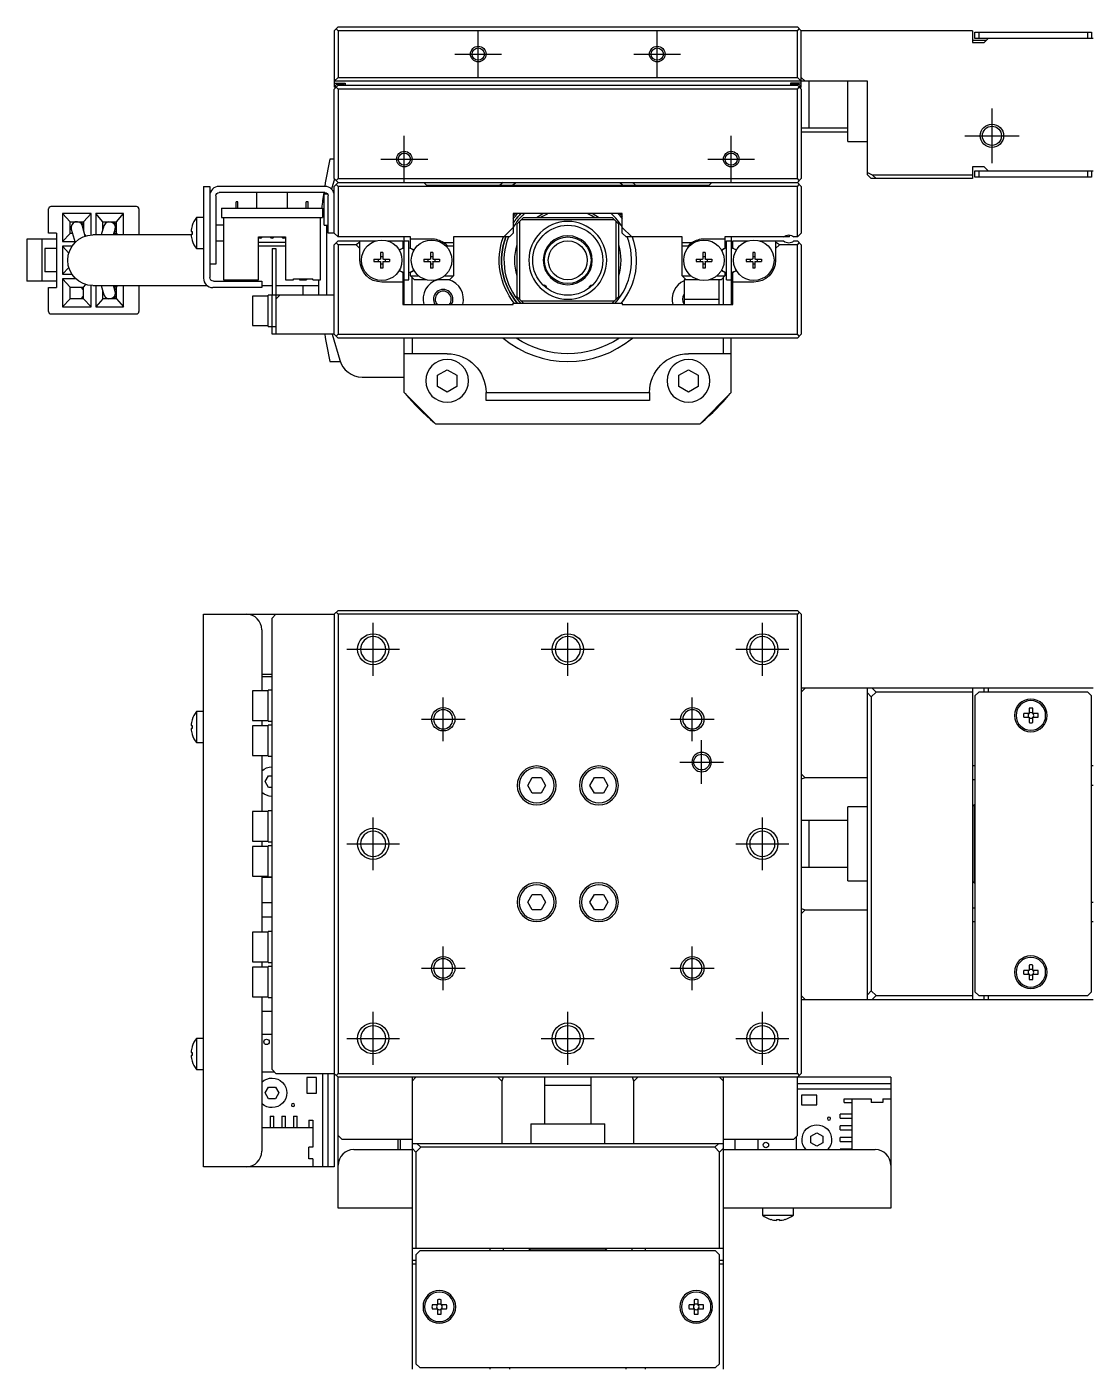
# Model space of a CAD drawing. Extents: x 0 to 930, y -8 to 492.
# Drawn here: x 86.1 to 223.1, y 308.9 to 481.4 of the extents above; entities that cross this region are included whole.
import ezdxf

# ---------------------------------------------------------------- set-up
doc = ezdxf.new("R2010")
doc.units = 0
doc.header["$LTSCALE"] = 0.5
doc.linetypes.add('CENTER', pattern=[50.8, 31.75, -6.35, 6.35, -6.35])
for name, color, linetype in [('MSM_CENTER', 1, 'CENTER'), ('MSM_CONTINUOUS', 7, 'CONTINUOUS'), ('MSM_NARROW', 5, 'CONTINUOUS')]:
    doc.layers.add(name, color=color, linetype=linetype)

msp = doc.modelspace()

# ---------------------------------------------------------------- linework, layer by layer
at = {"layer": 'MSM_CENTER'}
for p, q in [((144.11, 474.89), (144.11, 480.89)), ((167.11, 474.89), (167.11, 480.89)), ((141.11, 477.89), (147.11, 477.89)), ((164.11, 477.89), (170.11, 477.89)), ((210.11, 470.89), (210.11, 463.89)), ((134.61, 461.39), (134.61, 467.39)), ((176.61, 461.39), (176.61, 467.39)), ((206.61, 467.39), (213.61, 467.39)), ((131.61, 464.39), (137.61, 464.39)), ((173.61, 464.39), (179.61, 464.39)), ((130.61, 398.01), (130.61, 404.81)), ((155.61, 398.01), (155.61, 404.81)), ((180.61, 398.01), (180.61, 404.81)), ((127.21, 401.41), (134.01, 401.41)), ((152.21, 401.41), (159.01, 401.41)), ((177.21, 401.41), (184.01, 401.41)), ((139.61, 389.61), (139.61, 395.21)), ((171.61, 389.61), (171.61, 395.21)), ((136.81, 392.41), (142.41, 392.41)), ((168.81, 392.41), (174.41, 392.41)), ((172.81, 384.11), (172.81, 389.71)), ((170.01, 386.91), (175.61, 386.91)), ((130.61, 373.01), (130.61, 379.81)), ((180.61, 373.01), (180.61, 379.81)), ((127.21, 376.41), (134.01, 376.41)), ((177.21, 376.41), (184.01, 376.41)), ((139.61, 357.61), (139.61, 363.21)), ((171.61, 357.61), (171.61, 363.21)), ((136.81, 360.41), (142.41, 360.41)), ((168.81, 360.41), (174.41, 360.41)), ((130.61, 348.01), (130.61, 354.81)), ((155.61, 348.01), (155.61, 354.81)), ((180.61, 348.01), (180.61, 354.81)), ((127.21, 351.41), (134.01, 351.41)), ((152.21, 351.41), (159.01, 351.41)), ((177.21, 351.41), (184.01, 351.41))]:
    msp.add_line(p, q, dxfattribs=at)
at = {"layer": 'MSM_CONTINUOUS'}
for p, q in [((125.61, 480.89), (126.11, 481.39)), ((126.11, 481.39), (185.11, 481.39)), ((185.61, 480.89), (185.11, 481.39)), ((125.61, 480.89), (125.61, 473.69)), ((125.86, 481.14), (126.11, 480.89)), ((126.11, 480.89), (126.11, 474.89)), ((185.11, 480.89), (126.11, 480.89)), ((185.11, 480.89), (185.36, 481.14)), ((185.11, 474.89), (185.11, 480.89)), ((185.61, 473.69), (185.61, 480.89)), ((207.61, 480.89), (185.61, 480.89)), ((207.61, 480.89), (207.61, 479.39)), ((209.36, 479.64), (207.61, 479.64)), ((207.91, 479.89), (207.91, 480.69)), ((207.91, 480.69), (222.91, 480.69)), ((223.11, 479.89), (207.91, 479.89)), ((208.41, 480.69), (208.41, 479.89)), ((209.61, 479.89), (209.11, 479.39)), ((222.41, 479.89), (222.41, 480.69)), ((222.91, 480.69), (222.91, 479.89)), ((207.61, 479.39), (209.11, 479.39)), ((126.11, 474.89), (125.61, 474.39)), ((194.11, 474.39), (125.61, 474.39)), ((126.11, 474.89), (185.11, 474.89)), ((185.61, 474.39), (185.11, 474.89)), ((186.11, 474.39), (185.61, 474.89)), ((186.61, 468.39), (186.61, 474.39)), ((191.61, 466.64), (191.61, 474.39)), ((194.11, 462.39), (194.11, 474.39)), ((125.61, 474.16), (127.01, 474.16)), ((125.61, 473.39), (126.11, 473.89)), ((125.71, 473.59), (125.61, 473.69)), ((125.61, 461.89), (125.61, 473.39)), ((125.71, 473.49), (125.71, 473.69)), ((125.86, 473.64), (126.11, 473.39)), ((126.71, 473.99), (126.01, 473.99)), ((126.11, 473.89), (185.11, 473.89)), ((126.11, 473.39), (126.11, 461.89)), ((185.11, 473.39), (126.11, 473.39)), ((127.01, 474.16), (127.01, 473.89)), ((185.61, 474.16), (184.21, 474.16)), ((184.21, 474.16), (184.21, 473.89)), ((185.21, 473.99), (184.51, 473.99)), ((185.61, 473.39), (185.11, 473.89)), ((185.11, 473.39), (185.36, 473.64)), ((185.11, 461.89), (185.11, 473.39)), ((185.61, 473.69), (185.51, 473.59)), ((185.51, 473.69), (185.51, 473.49)), ((185.61, 473.39), (185.61, 461.89)), ((185.61, 468.39), (191.61, 468.39)), ((185.61, 467.89), (191.61, 467.89)), ((191.61, 466.64), (194.11, 466.64)), ((125.61, 464.39), (125.04, 464.39)), ((194.11, 462.69), (194.72, 462.39)), ((194.61, 461.89), (194.11, 462.39)), ((194.72, 462.39), (207.61, 462.39)), ((194.72, 462.39), (195.22, 461.89)), ((209.11, 463.39), (207.61, 463.39)), ((207.61, 463.39), (207.61, 461.89)), ((207.91, 462.09), (207.91, 462.89)), ((207.91, 462.89), (223.11, 462.89)), ((208.41, 462.89), (208.41, 462.09)), ((209.11, 463.39), (209.61, 462.89)), ((222.41, 462.09), (222.41, 462.89)), ((222.91, 462.89), (222.91, 462.09)), ((108.81, 460.89), (108.81, 449.09)), ((108.81, 460.89), (109.61, 460.89)), ((109.61, 460.89), (109.61, 449.19)), ((124.41, 460.89), (110.81, 460.89)), ((125.64, 461.86), (125.26, 460.54)), ((126.11, 461.39), (125.61, 461.89)), ((125.61, 460.89), (126.11, 461.39)), ((125.61, 454.89), (125.61, 460.89)), ((126.11, 461.89), (125.86, 461.64)), ((125.86, 461.14), (126.11, 460.89)), ((126.11, 461.89), (185.11, 461.89)), ((126.11, 461.39), (185.11, 461.39)), ((126.11, 460.89), (126.11, 454.39)), ((185.11, 460.89), (126.11, 460.89)), ((137.11, 461.39), (137.46, 461.04)), ((137.46, 461.04), (173.76, 461.04)), ((173.76, 461.04), (174.11, 461.39)), ((185.36, 461.64), (185.11, 461.89)), ((185.11, 461.39), (185.61, 461.89)), ((185.11, 461.39), (185.61, 460.89)), ((185.11, 460.89), (185.36, 461.14)), ((185.11, 454.39), (185.11, 460.89)), ((185.61, 460.89), (185.61, 454.89)), ((207.61, 461.89), (194.61, 461.89)), ((222.91, 462.09), (207.91, 462.09)), ((110.41, 459.69), (110.41, 450.89)), ((124.41, 460.09), (110.81, 460.09)), ((112.99, 458.09), (112.99, 458.89)), ((113.24, 458.89), (112.99, 458.89)), ((113.24, 458.09), (113.24, 458.89)), ((115.61, 460.09), (115.61, 458.09)), ((119.61, 458.09), (119.61, 460.09)), ((121.99, 458.09), (121.99, 458.89)), ((122.24, 458.89), (121.99, 458.89)), ((122.24, 458.09), (122.24, 458.89)), ((124.31, 455.89), (124.31, 459.89)), ((124.76, 459.89), (124.31, 459.89)), ((124.61, 460.03), (124.61, 459.89)), ((124.81, 454.89), (124.81, 459.69)), ((88.91, 454.89), (88.91, 457.99)), ((100.21, 458.29), (89.21, 458.29)), ((94.36, 457.39), (90.71, 457.39)), ((90.71, 457.39), (90.71, 453.79)), ((91.66, 456.34), (90.71, 457.39)), ((93.41, 456.34), (94.36, 457.39)), ((94.36, 454.63), (94.36, 457.39)), ((98.51, 457.39), (94.96, 457.39)), ((95.86, 456.34), (94.96, 457.39)), ((94.96, 457.39), (94.96, 454.64)), ((97.61, 456.34), (98.51, 457.39)), ((98.51, 454.64), (98.51, 457.39)), ((100.51, 457.99), (100.51, 454.64)), ((111.11, 458.09), (124.11, 458.09)), ((111.11, 458.09), (111.11, 456.89)), ((124.11, 458.09), (124.11, 456.89)), ((124.31, 457.21), (124.11, 457.21)), ((162.61, 457.39), (148.61, 457.39)), ((148.61, 457.39), (148.61, 454.89)), ((162.61, 454.89), (162.61, 457.39)), ((91.66, 456.34), (93.41, 456.34)), ((91.66, 454.84), (91.66, 456.34)), ((91.81, 455.38), (92.3, 453.67)), ((93.04, 456.34), (93.41, 455.96)), ((93.62, 454.48), (93.26, 455.79)), ((93.41, 456.34), (93.41, 455.24)), ((96.02, 455.8), (95.67, 454.64)), ((95.86, 456.34), (97.61, 456.34)), ((95.86, 455.27), (95.86, 456.34)), ((97.24, 456.34), (97.61, 455.96)), ((97.24, 454.64), (97.46, 455.37)), ((97.61, 454.84), (97.61, 456.34)), ((107.36, 455.84), (107.36, 455.82)), ((107.91, 456.89), (107.91, 452.89)), ((108.81, 456.89), (107.91, 456.89)), ((111.36, 455.89), (110.41, 455.89)), ((111.11, 456.89), (124.11, 456.89)), ((111.36, 456.89), (111.36, 448.89)), ((123.86, 448.89), (123.86, 456.89)), ((124.31, 455.89), (124.81, 455.89)), ((124.61, 455.89), (124.61, 446.89)), ((147.4, 454.39), (148.61, 455.59)), ((149.11, 456.09), (149.91, 456.89)), ((149.11, 446.69), (149.11, 456.09)), ((149.41, 456.39), (149.41, 446.39)), ((161.61, 456.59), (149.61, 456.59)), ((149.91, 456.89), (161.31, 456.89)), ((161.31, 456.89), (161.61, 456.59)), ((162.11, 456.09), (161.61, 456.59)), ((161.81, 446.39), (161.81, 456.39)), ((162.11, 456.09), (162.11, 446.69)), ((162.61, 455.59), (163.82, 454.39)), ((86.11, 454.09), (86.11, 448.69)), ((89.91, 454.09), (86.11, 454.09)), ((88.03, 454.09), (88.03, 448.69)), ((89.91, 454.89), (88.91, 454.89)), ((89.91, 454.89), (89.91, 447.89)), ((91.66, 454.84), (90.71, 453.79)), ((90.71, 453.79), (92.26, 453.79)), ((91.97, 454.84), (91.66, 454.84)), ((93.58, 454.66), (93.71, 454.51)), ((107.23, 454.64), (94.61, 454.64)), ((97.3, 454.84), (97.61, 454.84)), ((97.61, 455.21), (97.32, 454.92)), ((97.61, 454.84), (97.78, 454.64)), ((107.22, 455.09), (107.36, 455.09)), ((107.36, 454.69), (107.22, 454.69)), ((107.36, 455.09), (107.36, 454.69)), ((107.36, 453.96), (107.36, 453.94)), ((110.41, 453.89), (111.36, 453.89)), ((115.86, 454.39), (119.36, 454.39)), ((115.86, 448.89), (115.86, 454.39)), ((119.36, 453.69), (115.86, 453.69)), ((119.36, 454.39), (119.36, 448.89)), ((125.61, 454.89), (124.81, 454.89)), ((126.11, 454.39), (125.61, 454.89)), ((125.61, 453.39), (126.11, 453.89)), ((125.86, 453.64), (126.11, 453.39)), ((135.41, 454.39), (126.11, 454.39)), ((126.11, 453.89), (131, 453.89)), ((128.91, 453.74), (128.41, 453.39)), ((128.91, 451.39), (128.91, 453.89)), ((132.43, 453.89), (134.41, 453.89)), ((134.41, 453.89), (134.41, 452.94)), ((134.61, 445.69), (134.61, 454.39)), ((134.61, 453.89), (135.21, 453.89)), ((135.21, 448.89), (135.21, 453.89)), ((135.41, 452.94), (135.41, 454.39)), ((135.41, 454.16), (138.07, 454.16)), ((139.63, 453.69), (140.91, 453.69)), ((148.11, 454.39), (140.91, 454.39)), ((140.91, 454.39), (140.91, 449.39)), ((148.61, 454.89), (148.11, 454.39)), ((154.55, 454.35), (154.55, 454.35)), ((163.11, 454.39), (162.61, 454.89)), ((170.31, 454.39), (163.11, 454.39)), ((170.31, 449.39), (170.31, 454.39)), ((170.31, 453.69), (171.6, 453.69)), ((173.16, 454.16), (175.81, 454.16)), ((184.11, 454.39), (175.81, 454.39)), ((175.81, 454.39), (175.81, 452.94)), ((176.01, 448.89), (176.01, 453.89)), ((176.01, 453.89), (176.61, 453.89)), ((176.61, 454.39), (176.61, 445.69)), ((176.81, 452.94), (176.81, 453.89)), ((176.81, 453.89), (178.8, 453.89)), ((180.23, 453.89), (183.35, 453.89)), ((182.31, 453.89), (182.31, 451.39)), ((182.81, 453.39), (182.31, 453.74)), ((184.11, 454.39), (184.11, 454.63)), ((185.11, 454.39), (184.67, 454.39)), ((184.67, 453.89), (185.11, 453.89)), ((185.61, 454.89), (185.11, 454.39)), ((185.11, 453.89), (185.61, 453.39)), ((185.11, 453.39), (185.36, 453.64)), ((89.91, 452.89), (88.41, 452.89)), ((88.41, 452.89), (88.41, 449.89)), ((90.71, 453.19), (90.71, 449.59)), ((91.5, 452.32), (90.71, 453.19)), ((91.91, 453.19), (90.71, 453.19)), ((107.91, 452.89), (108.81, 452.89)), ((119.36, 453.19), (115.86, 453.19)), ((117.61, 452.89), (118.11, 452.89)), ((117.61, 452.89), (117.61, 446.89)), ((118.11, 452.89), (118.11, 441.89)), ((125.61, 441.89), (125.61, 453.39)), ((126.11, 453.39), (126.11, 441.89)), ((128.41, 453.39), (126.11, 453.39)), ((128.41, 453.39), (128.91, 452.89)), ((131.86, 452.39), (131.57, 452.39)), ((131.57, 452.39), (131.57, 451.59)), ((131.86, 452.39), (131.86, 451.59)), ((134.41, 452.94), (134.12, 452.77)), ((135.41, 452.94), (135.64, 452.81)), ((135.61, 452.81), (135.61, 452.82)), ((138.26, 452.39), (137.97, 452.39)), ((137.97, 452.39), (137.97, 451.59)), ((138.26, 452.39), (138.26, 451.59)), ((140.91, 453.19), (140.19, 453.19)), ((152.75, 452.7), (152.81, 452.76)), ((152.81, 452.83), (152.81, 452.76)), ((171.03, 453.19), (170.31, 453.19)), ((173.26, 452.39), (172.97, 452.39)), ((172.97, 452.39), (172.97, 451.59)), ((173.26, 452.39), (173.26, 451.59)), ((175.59, 452.81), (175.81, 452.94)), ((175.61, 452.81), (175.61, 452.82)), ((177.11, 452.77), (176.81, 452.94)), ((179.66, 452.39), (179.37, 452.39)), ((179.37, 452.39), (179.37, 451.59)), ((179.66, 452.39), (179.66, 451.59)), ((182.31, 452.89), (182.81, 453.39)), ((185.11, 453.39), (182.81, 453.39)), ((185.11, 441.89), (185.11, 453.39)), ((185.61, 453.39), (185.61, 441.89)), ((91.5, 450.46), (90.71, 449.59)), ((110.41, 450.89), (109.61, 450.89)), ((130.71, 451.53), (131.51, 451.53)), ((130.71, 451.53), (130.71, 451.24)), ((130.71, 451.24), (131.51, 451.24)), ((131.24, 451.53), (131.24, 451.24)), ((131.57, 451.86), (131.86, 451.86)), ((131.57, 451.18), (131.57, 450.39)), ((131.57, 450.92), (131.86, 450.92)), ((131.86, 450.39), (131.57, 450.39)), ((131.86, 451.18), (131.86, 450.39)), ((131.92, 451.53), (132.71, 451.53)), ((131.92, 451.24), (132.71, 451.24)), ((132.18, 451.24), (132.18, 451.53)), ((132.71, 451.53), (132.71, 451.24)), ((137.11, 451.53), (137.11, 451.24)), ((137.11, 451.53), (137.91, 451.53)), ((137.11, 451.24), (137.91, 451.24)), ((137.64, 451.53), (137.64, 451.24)), ((137.97, 451.86), (138.26, 451.86)), ((137.97, 451.18), (137.97, 450.39)), ((137.97, 450.92), (138.26, 450.92)), ((138.26, 450.39), (137.97, 450.39)), ((138.26, 451.18), (138.26, 450.39)), ((138.32, 451.53), (139.11, 451.53)), ((138.32, 451.24), (139.11, 451.24)), ((138.58, 451.24), (138.58, 451.53)), ((139.11, 451.53), (139.11, 451.24)), ((172.11, 451.53), (172.91, 451.53)), ((172.11, 451.53), (172.11, 451.24)), ((172.11, 451.24), (172.91, 451.24)), ((172.64, 451.53), (172.64, 451.24)), ((172.97, 451.86), (173.26, 451.86)), ((172.97, 451.18), (172.97, 450.39)), ((172.97, 450.92), (173.26, 450.92)), ((173.26, 450.39), (172.97, 450.39)), ((173.26, 451.18), (173.26, 450.39)), ((173.32, 451.53), (174.11, 451.53)), ((173.32, 451.24), (174.11, 451.24)), ((173.58, 451.24), (173.58, 451.53)), ((174.11, 451.53), (174.11, 451.24)), ((178.51, 451.53), (179.31, 451.53)), ((178.51, 451.53), (178.51, 451.24)), ((178.51, 451.24), (179.31, 451.24)), ((179.04, 451.53), (179.04, 451.24)), ((179.37, 451.86), (179.66, 451.86)), ((179.37, 451.18), (179.37, 450.39)), ((179.37, 450.92), (179.66, 450.92)), ((179.66, 450.39), (179.37, 450.39)), ((179.66, 451.18), (179.66, 450.39)), ((179.72, 451.53), (180.51, 451.53)), ((179.72, 451.24), (180.51, 451.24)), ((179.98, 451.24), (179.98, 451.53)), ((180.51, 451.53), (180.51, 451.24)), ((89.91, 448.69), (86.11, 448.69)), ((89.91, 449.89), (88.41, 449.89)), ((90.71, 449.59), (91.91, 449.59)), ((92.42, 448.99), (90.71, 448.99)), ((90.71, 448.99), (90.71, 445.39)), ((91.66, 447.94), (90.71, 448.99)), ((110.11, 448.69), (116.31, 448.69)), ((111.36, 448.89), (115.86, 448.89)), ((116.31, 448.69), (116.31, 447.89)), ((119.36, 448.89), (120.36, 448.89)), ((120.36, 448.99), (122.86, 448.99)), ((120.36, 448.89), (120.36, 448.99)), ((121.16, 448.99), (121.16, 448.89)), ((121.16, 448.89), (122.06, 448.89)), ((121.54, 448.99), (121.54, 448.89)), ((121.69, 448.99), (121.69, 448.89)), ((122.06, 448.99), (122.06, 448.89)), ((122.86, 448.89), (122.86, 448.99)), ((122.86, 448.89), (123.86, 448.89)), ((123.61, 446.89), (123.61, 448.89)), ((134.41, 448.59), (131.71, 448.59)), ((134.12, 450.01), (134.41, 449.84)), ((134.41, 449.84), (134.41, 445.69)), ((134.61, 448.89), (135.21, 448.89)), ((135.64, 449.97), (135.41, 449.84)), ((135.41, 449.39), (135.41, 449.84)), ((135.41, 449.39), (136.45, 449.39)), ((135.91, 448.89), (135.41, 449.39)), ((135.61, 449.95), (135.61, 449.96)), ((135.61, 445.69), (135.61, 449.19)), ((137.4, 448.89), (135.91, 448.89)), ((140.41, 448.89), (138.83, 448.89)), ((139.77, 449.39), (140.91, 449.39)), ((140.91, 449.39), (140.41, 448.89)), ((152.81, 450.01), (152.75, 450.08)), ((152.81, 450.01), (152.81, 449.94)), ((170.31, 449.39), (171.45, 449.39)), ((170.81, 448.89), (170.31, 449.39)), ((172.4, 448.89), (170.56, 448.89)), ((170.56, 448.89), (170.56, 445.69)), ((175.31, 448.89), (173.83, 448.89)), ((174.77, 449.39), (175.81, 449.39)), ((175.06, 445.69), (175.06, 448.89)), ((175.81, 449.39), (175.31, 448.89)), ((175.81, 449.84), (175.59, 449.97)), ((175.61, 449.95), (175.61, 449.96)), ((175.61, 445.69), (175.61, 449.19)), ((175.81, 449.84), (175.81, 449.39)), ((176.01, 448.89), (176.61, 448.89)), ((176.81, 449.84), (177.11, 450.01)), ((176.81, 445.69), (176.81, 449.84)), ((179.51, 448.59), (176.81, 448.59)), ((88.91, 444.79), (88.91, 447.89)), ((88.91, 447.89), (89.91, 447.89)), ((91.66, 447.94), (93.41, 447.94)), ((91.66, 446.44), (91.66, 447.94)), ((93.04, 447.94), (93.41, 447.56)), ((93.41, 446.81), (93.04, 446.44)), ((93.41, 447.94), (93.71, 448.26)), ((93.41, 446.44), (93.41, 447.94)), ((94.36, 445.39), (94.36, 448.15)), ((94.61, 448.14), (109.28, 448.14)), ((94.96, 448.14), (94.96, 445.39)), ((95.67, 448.14), (96.02, 446.97)), ((95.86, 446.44), (95.86, 447.5)), ((97.46, 447.4), (97.24, 448.14)), ((97.61, 446.81), (97.24, 446.44)), ((97.61, 447.94), (97.3, 447.94)), ((97.32, 447.85), (97.61, 447.56)), ((97.61, 447.94), (97.78, 448.14)), ((97.61, 446.44), (97.61, 447.94)), ((98.51, 445.39), (98.51, 448.14)), ((100.51, 448.14), (100.51, 444.79)), ((116.31, 447.89), (110.01, 447.89)), ((115.11, 446.79), (115.11, 442.99)), ((117.11, 446.79), (115.11, 446.79)), ((116.31, 448.14), (117.61, 448.14)), ((117.11, 442.89), (117.11, 446.89)), ((125.61, 446.89), (117.11, 446.89)), ((117.61, 442.89), (117.61, 446.89)), ((118.11, 448.14), (123.61, 448.14)), ((118.11, 446.39), (118.61, 446.89)), ((121.61, 446.89), (121.61, 448.14)), ((152.45, 448.19), (152.64, 448.19)), ((152.86, 447.96), (152.64, 448.19)), ((152.86, 447.96), (152.69, 447.96)), ((152.86, 447.82), (152.86, 447.96)), ((154.55, 448.42), (154.55, 448.42)), ((158.59, 448.19), (158.36, 447.96)), ((158.53, 447.96), (158.36, 447.96)), ((158.36, 447.96), (158.36, 447.83)), ((158.36, 447.83), (158.36, 447.82)), ((158.59, 448.19), (158.78, 448.19)), ((91.66, 446.44), (90.71, 445.39)), ((90.71, 445.39), (94.36, 445.39)), ((93.41, 446.44), (91.66, 446.44)), ((93.41, 446.44), (94.36, 445.39)), ((95.86, 446.44), (94.96, 445.39)), ((94.96, 445.39), (98.51, 445.39)), ((97.61, 446.44), (95.86, 446.44)), ((97.61, 446.44), (98.51, 445.39)), ((134.41, 445.69), (148.61, 445.69)), ((148.61, 445.69), (148.61, 445.89)), ((148.61, 445.89), (162.61, 445.89)), ((149.91, 445.89), (149.11, 446.69)), ((149.61, 446.19), (161.61, 446.19)), ((161.61, 446.19), (161.31, 445.89)), ((161.61, 446.19), (161.81, 446.39)), ((162.11, 446.69), (161.81, 446.39)), ((162.61, 445.89), (162.61, 445.69)), ((162.61, 445.69), (176.81, 445.69)), ((170.56, 446.39), (175.06, 446.39)), ((89.21, 444.49), (100.21, 444.49)), ((115.11, 442.99), (117.11, 442.99)), ((117.11, 442.89), (118.11, 442.89)), ((117.61, 441.89), (117.61, 442.89)), ((125.61, 441.89), (117.61, 441.89)), ((125.36, 441.89), (126.31, 438.56)), ((126.11, 441.39), (125.61, 441.89)), ((126.11, 441.89), (125.86, 441.64)), ((126.11, 441.89), (185.11, 441.89)), ((185.36, 441.64), (185.11, 441.89)), ((185.61, 441.89), (185.11, 441.39)), ((185.11, 441.39), (126.11, 441.39)), ((134.61, 434.39), (134.61, 441.39)), ((135.61, 441.39), (135.61, 439.39)), ((175.61, 439.39), (175.61, 441.39)), ((176.61, 434.39), (176.61, 441.39)), ((125.04, 438.39), (126.36, 438.39)), ((140.11, 439.39), (134.61, 439.39)), ((176.61, 439.39), (171.11, 439.39)), ((129.19, 436.39), (134.61, 436.39)), ((138.86, 436.61), (140.11, 437.33)), ((138.86, 435.17), (138.86, 436.61)), ((140.11, 437.33), (141.36, 436.61)), ((141.36, 436.61), (141.36, 435.17)), ((169.86, 436.61), (171.11, 437.33)), ((169.86, 435.17), (169.86, 436.61)), ((171.11, 437.33), (172.36, 436.61)), ((172.36, 436.61), (172.36, 435.17)), ((140.11, 434.44), (138.86, 435.17)), ((141.36, 435.17), (140.11, 434.44)), ((171.11, 434.44), (169.86, 435.17)), ((172.36, 435.17), (171.11, 434.44)), ((134.61, 434.39), (138.61, 430.39)), ((145.11, 434.39), (166.11, 434.39)), ((145.11, 433.39), (145.11, 434.39)), ((166.11, 433.39), (145.11, 433.39)), ((166.11, 434.39), (166.11, 433.39)), ((172.61, 430.39), (176.61, 434.39)), ((138.61, 430.39), (172.61, 430.39)), ((108.81, 334.91), (108.81, 405.91)), ((108.81, 405.91), (125.61, 405.91)), ((118.11, 405.91), (117.61, 405.41)), ((117.61, 347.41), (117.61, 405.41)), ((126.11, 406.41), (125.61, 405.91)), ((125.61, 405.91), (125.61, 334.91)), ((126.11, 405.91), (125.86, 406.16)), ((126.11, 406.41), (185.11, 406.41)), ((185.11, 405.91), (126.11, 405.91)), ((126.11, 405.91), (126.11, 346.91)), ((185.61, 405.91), (185.11, 406.41)), ((185.36, 406.16), (185.11, 405.91)), ((185.11, 346.91), (185.11, 405.91)), ((185.61, 405.91), (185.61, 346.91)), ((116.31, 403.91), (116.31, 396.06)), ((116.31, 398.21), (117.61, 398.21)), ((116.31, 397.91), (117.61, 397.91)), ((115.11, 396.06), (115.11, 392.26)), ((117.11, 396.06), (115.11, 396.06)), ((117.11, 392.16), (117.11, 396.16)), ((117.61, 396.16), (117.11, 396.16)), ((185.61, 395.91), (186.11, 396.41)), ((223.11, 396.41), (185.61, 396.41)), ((194.11, 356.41), (194.11, 396.41)), ((194.61, 395.29), (194.11, 395.79)), ((195.22, 395.91), (194.61, 395.29)), ((194.61, 395.29), (194.61, 357.52)), ((194.72, 396.41), (195.22, 395.91)), ((207.61, 395.91), (195.22, 395.91)), ((207.61, 396.41), (207.61, 356.41)), ((208.41, 395.91), (207.91, 395.41)), ((207.91, 395.41), (207.91, 357.41)), ((222.41, 395.91), (208.41, 395.91)), ((209.11, 395.91), (209.11, 396.41)), ((209.61, 396.41), (209.61, 395.91)), ((222.91, 395.41), (222.41, 395.91)), ((222.91, 357.41), (222.91, 395.41)), ((107.91, 393.41), (107.91, 389.41)), ((108.81, 393.41), (107.91, 393.41)), ((214.87, 393.82), (214.87, 393.15)), ((215.35, 393.15), (215.35, 393.82)), ((107.22, 391.61), (107.36, 391.61)), ((107.36, 392.36), (107.36, 392.33)), ((107.36, 391.61), (107.36, 391.21)), ((115.11, 392.26), (117.11, 392.26)), ((115.11, 391.56), (115.11, 387.76)), ((117.11, 391.56), (115.11, 391.56)), ((116.31, 392.26), (116.31, 391.56)), ((117.11, 392.16), (117.61, 392.16)), ((117.11, 387.66), (117.11, 391.66)), ((117.61, 391.66), (117.11, 391.66)), ((214.87, 393.15), (214.19, 393.15)), ((214.19, 392.67), (214.87, 392.67)), ((214.87, 392.67), (214.87, 391.99)), ((216.03, 393.15), (215.35, 393.15)), ((215.35, 391.99), (215.35, 392.67)), ((215.35, 392.67), (216.03, 392.67)), ((107.36, 391.21), (107.22, 391.21)), ((107.36, 390.48), (107.36, 390.46)), ((107.91, 389.41), (108.81, 389.41)), ((115.11, 387.76), (117.11, 387.76)), ((116.31, 387.76), (116.31, 380.56)), ((117.11, 387.66), (117.61, 387.66)), ((207.91, 386.41), (207.61, 386.41)), ((223.11, 386.41), (222.91, 386.41)), ((116.75, 384.41), (117.18, 385.16)), ((117.18, 385.16), (117.61, 385.16)), ((150.46, 383.91), (151.03, 384.91)), ((151.03, 384.91), (152.19, 384.91)), ((152.19, 384.91), (152.77, 383.91)), ((158.46, 383.91), (159.03, 384.91)), ((159.03, 384.91), (160.19, 384.91)), ((160.19, 384.91), (160.77, 383.91)), ((186.11, 384.89), (185.61, 385.39)), ((194.11, 384.89), (186.11, 384.89)), ((207.61, 384.66), (207.91, 384.66)), ((117.18, 383.66), (116.75, 384.41)), ((117.61, 383.66), (117.18, 383.66)), ((151.03, 382.91), (150.46, 383.91)), ((152.77, 383.91), (152.19, 382.91)), ((159.03, 382.91), (158.46, 383.91)), ((160.77, 383.91), (160.19, 382.91)), ((223.11, 383.91), (222.91, 383.91)), ((152.19, 382.91), (151.03, 382.91)), ((160.19, 382.91), (159.03, 382.91)), ((207.81, 381.41), (207.61, 381.21)), ((207.81, 381.41), (207.81, 371.41)), ((207.91, 381.41), (207.81, 381.41)), ((115.11, 380.56), (115.11, 376.76)), ((117.11, 380.56), (115.11, 380.56)), ((117.11, 376.66), (117.11, 380.66)), ((117.61, 380.66), (117.11, 380.66)), ((191.61, 371.66), (191.61, 381.16)), ((194.11, 381.16), (191.61, 381.16)), ((191.61, 379.41), (185.61, 379.41)), ((186.61, 373.41), (186.61, 379.41)), ((115.11, 376.76), (117.11, 376.76)), ((115.11, 376.06), (115.11, 372.26)), ((117.11, 376.06), (115.11, 376.06)), ((116.31, 376.76), (116.31, 376.06)), ((117.11, 376.66), (117.61, 376.66)), ((117.11, 372.16), (117.11, 376.16)), ((117.61, 376.16), (117.11, 376.16)), ((185.61, 373.41), (191.61, 373.41)), ((115.11, 372.26), (117.11, 372.26)), ((116.31, 372.26), (116.31, 365.06)), ((117.61, 372.07), (116.31, 372.07)), ((117.11, 372.16), (117.61, 372.16)), ((191.61, 371.66), (194.11, 371.66)), ((207.61, 371.61), (207.81, 371.41)), ((207.81, 371.41), (207.91, 371.41)), ((150.46, 368.91), (151.03, 369.91)), ((151.03, 369.91), (152.19, 369.91)), ((152.19, 369.91), (152.77, 368.91)), ((158.46, 368.91), (159.03, 369.91)), ((159.03, 369.91), (160.19, 369.91)), ((160.19, 369.91), (160.77, 368.91)), ((116.31, 368.87), (117.61, 368.87)), ((151.03, 367.91), (150.46, 368.91)), ((152.19, 367.91), (151.03, 367.91)), ((152.77, 368.91), (152.19, 367.91)), ((159.03, 367.91), (158.46, 368.91)), ((160.19, 367.91), (159.03, 367.91)), ((160.77, 368.91), (160.19, 367.91)), ((185.61, 367.42), (186.11, 367.92)), ((186.11, 367.92), (194.11, 367.92)), ((207.91, 368.16), (207.61, 368.16)), ((222.91, 368.91), (223.11, 368.91)), ((117.61, 366.99), (116.31, 366.99)), ((207.61, 366.41), (207.91, 366.41)), ((222.91, 366.41), (223.11, 366.41)), ((115.11, 365.06), (115.11, 361.26)), ((117.11, 365.06), (115.11, 365.06)), ((117.11, 361.16), (117.11, 365.16)), ((117.61, 365.16), (117.11, 365.16)), ((115.11, 361.26), (117.11, 361.26)), ((115.11, 360.56), (115.11, 356.76)), ((117.11, 360.56), (115.11, 360.56)), ((116.31, 361.26), (116.31, 360.56)), ((117.11, 361.16), (117.61, 361.16)), ((117.11, 356.66), (117.11, 360.66)), ((117.61, 360.66), (117.11, 360.66)), ((214.87, 360.82), (214.87, 360.15)), ((215.35, 360.15), (215.35, 360.82)), ((214.87, 360.15), (214.19, 360.15)), ((214.19, 359.67), (214.87, 359.67)), ((214.87, 359.67), (214.87, 358.99)), ((216.03, 360.15), (215.35, 360.15)), ((215.35, 359.67), (216.03, 359.67)), ((215.35, 358.99), (215.35, 359.67)), ((194.11, 357.02), (194.61, 357.52)), ((194.61, 357.52), (195.22, 356.91)), ((207.91, 357.41), (208.41, 356.91)), ((222.41, 356.91), (222.91, 357.41)), ((115.11, 356.76), (117.11, 356.76)), ((116.31, 356.76), (116.31, 336.91)), ((117.11, 356.66), (117.61, 356.66)), ((186.11, 356.41), (185.61, 356.91)), ((185.61, 356.41), (223.11, 356.41)), ((195.22, 356.91), (194.72, 356.41)), ((195.22, 356.91), (207.61, 356.91)), ((208.41, 356.91), (222.41, 356.91)), ((209.11, 356.41), (209.11, 356.91)), ((209.61, 356.91), (209.61, 356.41)), ((116.31, 354.91), (117.61, 354.91)), ((116.31, 351.96), (117.61, 351.96)), ((107.36, 350.36), (107.36, 350.33)), ((107.91, 351.41), (107.91, 347.41)), ((108.81, 351.41), (107.91, 351.41)), ((107.22, 349.61), (107.36, 349.61)), ((107.36, 349.21), (107.22, 349.21)), ((107.36, 349.61), (107.36, 349.21)), ((107.36, 348.48), (107.36, 348.46)), ((107.91, 347.41), (108.81, 347.41)), ((117.96, 347.06), (116.31, 347.06)), ((117.61, 347.41), (118.11, 346.91)), ((118.11, 346.91), (125.61, 346.91)), ((124.11, 346.91), (124.11, 334.91)), ((124.81, 334.91), (124.81, 346.91)), ((125.61, 346.91), (126.11, 346.41)), ((125.86, 346.66), (126.11, 346.91)), ((126.11, 346.91), (185.11, 346.91)), ((185.11, 346.91), (185.36, 346.66)), ((185.11, 346.41), (185.61, 346.91)), ((116.75, 344.41), (117.18, 345.16)), ((117.18, 345.16), (118.04, 345.16)), ((118.04, 345.16), (118.48, 344.41)), ((123.32, 346.38), (122.07, 346.38)), ((122.07, 346.38), (122.07, 344.38)), ((123.32, 344.38), (123.32, 346.38)), ((197.11, 346.41), (126.11, 346.41)), ((126.11, 329.61), (126.11, 346.41)), ((135.61, 346.41), (135.61, 308.91)), ((135.61, 345.91), (136.11, 346.41)), ((146.63, 346.41), (147.13, 345.91)), ((147.13, 345.91), (147.13, 337.91)), ((152.61, 346.41), (152.61, 340.41)), ((152.61, 345.41), (158.61, 345.41)), ((158.61, 340.41), (158.61, 346.41)), ((164.1, 345.91), (164.6, 346.41)), ((164.1, 337.91), (164.1, 345.91)), ((175.11, 346.41), (175.61, 345.91)), ((175.61, 308.91), (175.61, 346.41)), ((185.11, 338.91), (185.11, 346.41)), ((185.11, 345.61), (197.11, 345.61)), ((197.11, 346.41), (197.11, 329.61)), ((117.18, 343.66), (116.75, 344.41)), ((118.04, 343.66), (117.18, 343.66)), ((118.48, 344.41), (118.04, 343.66)), ((122.07, 344.38), (123.32, 344.38)), ((185.11, 344.91), (197.11, 344.91)), ((185.63, 344.11), (185.63, 342.86)), ((187.63, 344.11), (185.63, 344.11)), ((187.63, 342.86), (187.63, 344.11)), ((191.11, 343.16), (191.11, 343.66)), ((191.11, 343.66), (194.61, 343.66)), ((192.11, 343.66), (192.11, 337.11)), ((194.61, 343.66), (194.61, 343.16)), ((196.11, 343.66), (196.11, 343.16)), ((196.11, 343.66), (197.11, 343.66)), ((185.63, 342.86), (187.63, 342.86)), ((190.61, 341.16), (190.61, 341.66)), ((192.11, 341.66), (190.61, 341.66)), ((191.11, 343.16), (192.11, 343.16)), ((196.11, 343.16), (194.61, 343.16)), ((116.31, 341.41), (116.36, 341.41)), ((122.86, 339.91), (116.31, 339.91)), ((116.36, 339.91), (116.36, 341.41)), ((117.36, 341.41), (117.86, 341.41)), ((117.36, 341.41), (117.36, 339.91)), ((117.86, 339.91), (117.86, 341.41)), ((118.86, 341.41), (119.36, 341.41)), ((118.86, 341.41), (118.86, 339.91)), ((119.36, 339.91), (119.36, 341.41)), ((120.36, 341.41), (120.86, 341.41)), ((120.36, 341.41), (120.36, 339.91)), ((120.86, 339.91), (120.86, 341.41)), ((122.36, 340.91), (122.86, 340.91)), ((122.36, 340.91), (122.36, 339.91)), ((122.86, 340.91), (122.86, 337.41)), ((150.86, 340.41), (160.36, 340.41)), ((150.86, 340.41), (150.86, 337.91)), ((160.36, 337.91), (160.36, 340.41)), ((190.61, 341.16), (192.11, 341.16)), ((190.61, 339.66), (190.61, 340.16)), ((192.11, 340.16), (190.61, 340.16)), ((126.11, 338.91), (126.61, 338.41)), ((135.61, 338.41), (126.61, 338.41)), ((133.81, 337.11), (133.81, 338.41)), ((134.11, 337.11), (134.11, 338.41)), ((184.61, 338.41), (175.61, 338.41)), ((177.11, 337.11), (177.11, 338.41)), ((180.06, 337.11), (180.06, 338.41)), ((184.61, 338.41), (185.11, 338.91)), ((184.96, 338.75), (184.96, 337.11)), ((186.86, 338.84), (187.61, 339.27)), ((186.86, 337.97), (186.86, 338.84)), ((187.61, 339.27), (188.36, 338.84)), ((188.36, 338.84), (188.36, 337.97)), ((190.61, 339.66), (192.11, 339.66)), ((190.61, 338.16), (190.61, 338.66)), ((192.11, 338.66), (190.61, 338.66)), ((190.61, 338.16), (192.11, 338.16)), ((122.86, 337.41), (122.36, 337.41)), ((122.36, 335.91), (122.36, 337.41)), ((128.11, 337.11), (135.61, 337.11)), ((135.61, 337.91), (175.61, 337.91)), ((136.11, 336.79), (135.61, 337.29)), ((136.72, 337.41), (136.11, 336.79)), ((136.11, 336.79), (136.11, 324.41)), ((136.22, 337.91), (136.72, 337.41)), ((174.5, 337.41), (136.72, 337.41)), ((174.5, 337.41), (175, 337.91)), ((175.11, 336.79), (174.5, 337.41)), ((175.61, 337.29), (175.11, 336.79)), ((175.11, 324.41), (175.11, 336.79)), ((175.61, 337.11), (195.11, 337.11)), ((187.61, 337.54), (186.86, 337.97)), ((188.36, 337.97), (187.61, 337.54)), ((190.61, 337.11), (190.61, 337.16)), ((192.11, 337.16), (190.61, 337.16)), ((125.61, 334.91), (108.81, 334.91)), ((122.86, 335.91), (122.36, 335.91)), ((122.86, 335.91), (122.86, 334.91)), ((135.61, 329.61), (126.11, 329.61)), ((197.11, 329.61), (175.61, 329.61)), ((180.61, 329.61), (180.61, 328.71)), ((184.61, 328.71), (184.61, 329.61)), ((180.61, 328.71), (184.61, 328.71)), ((181.66, 328.15), (181.68, 328.15)), ((182.41, 328.15), (182.81, 328.15)), ((182.41, 328.02), (182.41, 328.15)), ((182.81, 328.15), (182.81, 328.02)), ((183.54, 328.15), (183.56, 328.15)), ((175.61, 324.41), (135.61, 324.41)), ((145.61, 324.41), (145.61, 324.11)), ((147.36, 324.11), (147.36, 324.41)), ((150.81, 324.41), (150.61, 324.21)), ((160.61, 324.21), (160.41, 324.41)), ((163.86, 324.41), (163.86, 324.11)), ((165.61, 324.11), (165.61, 324.41)), ((135.61, 322.91), (136.11, 322.91)), ((136.61, 324.11), (136.11, 323.61)), ((136.11, 323.61), (136.11, 309.61)), ((174.61, 324.11), (136.61, 324.11)), ((160.61, 324.21), (150.61, 324.21)), ((150.61, 324.21), (150.61, 324.11)), ((160.61, 324.11), (160.61, 324.21)), ((175.11, 323.61), (174.61, 324.11)), ((175.11, 309.61), (175.11, 323.61)), ((175.11, 322.91), (175.61, 322.91)), ((136.11, 322.41), (135.61, 322.41)), ((175.61, 322.41), (175.11, 322.41)), ((138.87, 317.82), (138.87, 317.15)), ((139.35, 317.15), (139.35, 317.82)), ((171.87, 317.82), (171.87, 317.15)), ((172.35, 317.15), (172.35, 317.82)), ((138.87, 317.15), (138.19, 317.15)), ((138.19, 316.67), (138.87, 316.67)), ((138.87, 316.67), (138.87, 315.99)), ((140.03, 317.15), (139.35, 317.15)), ((139.35, 315.99), (139.35, 316.67)), ((139.35, 316.67), (140.03, 316.67)), ((171.87, 317.15), (171.19, 317.15)), ((171.19, 316.67), (171.87, 316.67)), ((171.87, 316.67), (171.87, 315.99)), ((173.03, 317.15), (172.35, 317.15)), ((172.35, 315.99), (172.35, 316.67)), ((172.35, 316.67), (173.03, 316.67)), ((136.11, 309.61), (136.61, 309.11)), ((136.61, 309.11), (174.61, 309.11)), ((145.61, 309.11), (145.61, 308.91)), ((148.11, 309.11), (148.11, 308.91)), ((163.11, 308.91), (163.11, 309.11)), ((165.61, 308.91), (165.61, 309.11)), ((174.61, 309.11), (175.11, 309.61))]:
    msp.add_line(p, q, dxfattribs=at)
for centre, radius in [((144.11, 477.89), 0.783), ((167.11, 477.89), 0.783), ((210.11, 467.39), 1.23), ((134.61, 464.39), 0.783), ((176.61, 464.39), 0.783), ((155.61, 451.39), 4.5), ((131.71, 451.39), 2.6), ((138.11, 451.39), 2.6), ((155.61, 451.39), 3), ((173.11, 451.39), 2.6), ((179.51, 451.39), 2.6), ((172.81, 386.91), 1.01), ((116.91, 350.96), 0.35), ((181.06, 337.71), 0.35)]:
    msp.add_circle(centre, radius, dxfattribs=at)
at = {"layer": 'MSM_CONTINUOUS', "extrusion": (0, 0, -1)}
for centre, radius in [((-155.61, 451.39), 5), ((-155.61, 451.39), 3.15), ((-140.11, 435.89), 2.75), ((-171.11, 435.89), 2.75), ((-130.61, 401.41), 1.62), ((-155.61, 401.41), 1.62), ((-180.61, 401.41), 1.62), ((-215.11, 392.91), 2.1), ((-139.61, 392.41), 1.23), ((-171.61, 392.41), 1.23), ((-215.11, 392.91), 1.9), ((-151.61, 383.91), 2.5), ((-159.61, 383.91), 2.5), ((-151.61, 383.91), 2.25), ((-159.61, 383.91), 2.25), ((-130.61, 376.41), 1.62), ((-180.61, 376.41), 1.62), ((-151.61, 368.91), 2.5), ((-151.61, 368.91), 2.25), ((-159.61, 368.91), 2.5), ((-159.61, 368.91), 2.25), ((-139.61, 360.41), 1.23), ((-171.61, 360.41), 1.23), ((-215.11, 359.91), 2.1), ((-215.11, 359.91), 1.9), ((-130.61, 351.41), 1.62), ((-155.61, 351.41), 1.62), ((-180.61, 351.41), 1.62), ((-120.31, 342.84), 0.2), ((-189.17, 341.1), 0.2), ((-139.11, 316.91), 2.1), ((-139.11, 316.91), 1.9), ((-172.11, 316.91), 2.1), ((-172.11, 316.91), 1.9)]:
    msp.add_circle(centre, radius, dxfattribs=at)
at = {"layer": 'MSM_CONTINUOUS'}
for centre, radius, start, end in [((126.01, 473.69), 0.3, 90, 180), ((126.71, 473.69), 0.3, 41.8103, 90), ((184.51, 473.69), 0.3, 90, 138.1897), ((185.21, 473.69), 0.3, 0, 90), ((183.62, 451.39), 60, 167.4867, 170.8898), ((110.81, 459.69), 1.2, 90, 180), ((124.41, 459.69), 1.2, 0, 90), ((155.61, 451.39), 13, 129.7151, 132.0716), ((155.61, 451.39), 13, 47.9284, 50.2849), ((183.62, 451.39), 60, 171.6627, 173.5886), ((89.21, 457.99), 0.3, 90, 180), ((100.21, 457.99), 0.3, 0, 90), ((155.61, 451.39), 8.2, 132.9703, 148.6119), ((155.61, 451.39), 8.5, 135.0991, 145.4397), ((155.61, 451.39), 6.5, 112.6199, 122.2042), ((155.61, 451.39), 6.5, 57.7958, 67.3801), ((155.61, 451.39), 8.2, 31.3881, 47.0297), ((92.54, 455.59), 0.75, 15.6242, 195.6242), ((96.74, 455.59), 0.75, 343.4791, 163.4791), ((110.41, 454.89), 3.19, 163.0947, 176.4096), ((110.41, 454.89), 3.2, 141.3178, 162.73), ((110.41, 454.89), 3.19, 183.5904, 196.9053), ((110.41, 454.89), 3.2, 197.27, 218.6822), ((116.11, 454.49), 0.25, 203.5782, 336.4218), ((117.61, 454.49), 0.25, 203.5782, 336.4218), ((119.11, 454.49), 0.25, 203.5782, 336.4218), ((138.07, 451.36), 2.8, 40.6764, 56.1354), ((155.61, 451.39), 8.5, 159.3327, 220.3202), ((155.61, 451.39), 8.2, 158.5399, 222.1236), ((155.61, 451.39), 8.2, 317.8764, 21.4601), ((173.16, 451.36), 2.8, 123.8646, 139.3236), ((184.01, 454.64), 1, 228.5904, 311.4096), ((134.91, 451.39), 1.59, 100.893, 126.1972), ((135.03, 451.27), 1.75, 121.3783, 127.006), ((134.91, 451.39), 1.59, 53.8027, 79.1069), ((176.31, 451.39), 1.59, 100.893, 126.1972), ((176.31, 451.39), 1.59, 53.8027, 79.1069), ((176.2, 451.27), 1.75, 52.994, 58.6217), ((110.01, 449.09), 1.2, 180, 270), ((134.91, 451.39), 1.59, 233.8028, 259.107), ((135.03, 451.5), 1.75, 232.994, 238.6217), ((134.91, 451.39), 1.59, 280.8931, 306.1973), ((139.61, 446.39), 2.6, 105.9424, 195.6185), ((139.61, 446.39), 2.6, 344.3815, 74.0576), ((171.61, 446.39), 2.6, 113.8188, 195.6185), ((176.31, 451.39), 1.59, 233.8028, 259.107), ((176.31, 451.39), 1.59, 280.8931, 306.1973), ((176.2, 451.5), 1.75, 301.3783, 307.006), ((96.74, 447.19), 0.75, 196.5209, 16.5209), ((139.61, 446.39), 1.03, 316.9272, 223.0728), ((89.21, 444.79), 0.3, 180, 270), ((100.21, 444.79), 0.3, 270, 0), ((183.62, 451.39), 60, 189.1102, 192.5133), ((155.61, 451.39), 13, 230.2849, 309.7151), ((129.19, 439.39), 3, 195.9958, 270), ((155.61, 451.39), 27, 219.3765, 230.6235), ((155.61, 451.39), 27, 309.3765, 320.6235), ((114.31, 403.91), 2, 0, 90), ((110.41, 391.41), 3.2, 141.3178, 162.73), ((215.11, 392.91), 0.95, 75.3667, 104.6333), ((215.11, 392.91), 0.365, 48.8496, 131.1504), ((110.41, 391.41), 3.19, 163.0947, 176.4096), ((215.11, 392.91), 0.95, 165.3667, 194.6333), ((215.11, 392.91), 0.365, 138.8496, 221.1504), ((215.11, 392.91), 0.365, 228.8496, 311.1504), ((215.11, 392.91), 0.95, 255.3667, 284.6333), ((215.11, 392.91), 0.365, 318.8496, 41.1504), ((215.11, 392.91), 0.95, 345.3667, 14.6333), ((110.41, 391.41), 3.19, 183.5904, 196.9053), ((110.41, 391.41), 3.2, 197.27, 218.6822), ((188.15, 378.44), 6.76, 107.5373, 112.041), ((188.61, 375.66), 8.13, 248.3535, 252.0983), ((215.11, 359.91), 0.95, 75.3667, 104.6333), ((215.11, 359.91), 0.95, 165.3667, 194.6333), ((215.11, 359.91), 0.365, 138.8496, 221.1504), ((215.11, 359.91), 0.365, 48.8496, 131.1504), ((215.11, 359.91), 0.365, 228.8496, 311.1504), ((215.11, 359.91), 0.95, 255.3667, 284.6333), ((215.11, 359.91), 0.365, 318.8496, 41.1504), ((215.11, 359.91), 0.95, 345.3667, 14.6333), ((110.41, 349.41), 3.19, 163.0947, 176.4096), ((110.41, 349.41), 3.2, 141.3178, 162.73), ((110.41, 349.41), 3.19, 183.5904, 196.9053), ((110.41, 349.41), 3.2, 197.27, 218.6822), ((153.86, 343.77), 7.06, 158.1152, 162.4271), ((157.71, 343.89), 6.7, 17.52, 22.0642), ((114.31, 336.91), 2, 270, 0), ((128.11, 335.11), 2, 90, 180), ((195.11, 335.11), 2, 0, 90), ((182.61, 331.21), 3.2, 231.3178, 252.73), ((182.61, 331.21), 3.19, 253.0947, 266.4096), ((182.61, 331.21), 3.19, 273.5904, 286.9053), ((182.61, 331.21), 3.2, 287.27, 308.6822), ((139.11, 316.91), 0.95, 75.3667, 104.6333), ((172.11, 316.91), 0.95, 75.3667, 104.6333), ((139.11, 316.91), 0.95, 165.3667, 194.6333), ((139.11, 316.91), 0.365, 138.8496, 221.1504), ((139.11, 316.91), 0.365, 48.8496, 131.1504), ((139.11, 316.91), 0.365, 228.8496, 311.1504), ((139.11, 316.91), 0.95, 255.3667, 284.6333), ((139.11, 316.91), 0.365, 318.8496, 41.1504), ((139.11, 316.91), 0.95, 345.3667, 14.6333), ((172.11, 316.91), 0.95, 165.3667, 194.6333), ((172.11, 316.91), 0.365, 138.8496, 221.1504), ((172.11, 316.91), 0.365, 48.8496, 131.1504), ((172.11, 316.91), 0.365, 228.8496, 311.1504), ((172.11, 316.91), 0.95, 255.3667, 284.6333), ((172.11, 316.91), 0.365, 318.8496, 41.1504), ((172.11, 316.91), 0.95, 345.3667, 14.6333)]:
    msp.add_arc(centre, radius, start, end, dxfattribs=at)
at = {"layer": 'MSM_CONTINUOUS', "extrusion": (0, 0, -1)}
for centre, radius, start, end in [((-155.61, 451.39), 12, 53.5298, 56.4427), ((-155.61, 451.39), 12, 123.5573, 126.4702), ((-110.81, 459.69), 0.4, 0, 90), ((-124.41, 459.69), 0.4, 90, 180), ((-155.61, 451.39), 8.5, 34.5603, 44.9009), ((-155.61, 451.39), 9, 38.9424, 41.8103), ((-155.61, 451.39), 8.8, 37.3018, 42.9859), ((-155.61, 451.39), 6.8, 53.9811, 61.9275), ((-155.61, 451.39), 6.8, 118.0725, 126.0189), ((-155.61, 451.39), 8.8, 137.0141, 142.6982), ((-155.61, 451.39), 9, 138.1897, 141.0576), ((-94.61, 451.39), 3.25, 270, 90), ((-138.07, 451.36), 2.8, 90, 123.8646), ((-155.61, 451.39), 8.8, 321.3178, 19.9323), ((-155.61, 451.39), 8.5, 319.6798, 20.6673), ((-155.61, 451.39), 8.8, 160.0677, 218.6822), ((-173.16, 451.36), 2.8, 56.1354, 90), ((-184.01, 453.64), 1, 48.5904, 131.4096), ((-134.8, 451.27), 1.75, 118.6217, 127.006), ((-155.61, 451.39), 6.8, 342.9174, 17.0826), ((-155.61, 451.39), 6.8, 162.9174, 197.0826), ((-176.43, 451.27), 1.75, 52.994, 61.3783), ((-131.71, 451.39), 2.8, 270, 0), ((-131.51, 451.59), 0.06, 180, 270), ((-131.51, 451.18), 0.06, 90, 180), ((-131.92, 451.59), 0.06, 270, 0), ((-131.92, 451.18), 0.06, 0, 90), ((-137.91, 451.59), 0.06, 180, 270), ((-137.91, 451.18), 0.06, 90, 180), ((-138.32, 451.59), 0.06, 270, 0), ((-138.32, 451.18), 0.06, 0, 90), ((-172.91, 451.59), 0.06, 180, 270), ((-172.91, 451.18), 0.06, 90, 180), ((-173.32, 451.59), 0.06, 270, 0), ((-173.32, 451.18), 0.06, 0, 90), ((-179.31, 451.59), 0.06, 180, 270), ((-179.31, 451.18), 0.06, 90, 180), ((-179.51, 451.39), 2.8, 180, 270), ((-179.72, 451.59), 0.06, 270, 0), ((-179.72, 451.18), 0.06, 0, 90), ((-110.11, 449.19), 0.5, 270, 0), ((-134.8, 451.5), 1.75, 232.994, 241.3783), ((-176.43, 451.5), 1.75, 298.6217, 307.006), ((-155.61, 451.39), 12, 236.4427, 303.5573), ((-140.11, 434.39), 5, 90, 180), ((-171.11, 434.39), 5, 0, 90), ((-117.61, 384.41), 1.9, 46.8264, 90), ((-117.61, 384.41), 1.9, 270, 313.1736), ((-117.61, 344.41), 1.9, 46.8264, 313.1736), ((-187.61, 338.41), 1.9, 316.8264, 223.1735)]:
    msp.add_arc(centre, radius, start, end, dxfattribs=at)
at = {"layer": 'MSM_NARROW'}
msp.add_line((158.36, 447.83), (158.36, 447.82), dxfattribs=at)
for centre, radius in [((144.11, 477.89), 1), ((167.11, 477.89), 1), ((210.11, 467.39), 1.5), ((134.61, 464.39), 1), ((176.61, 464.39), 1), ((155.61, 451.39), 2.5), ((130.61, 401.41), 2), ((155.61, 401.41), 2), ((180.61, 401.41), 2), ((139.61, 392.41), 1.5), ((171.61, 392.41), 1.5), ((130.61, 376.41), 2), ((180.61, 376.41), 2), ((139.61, 360.41), 1.5), ((171.61, 360.41), 1.5), ((130.61, 351.41), 2), ((155.61, 351.41), 2), ((180.61, 351.41), 2)]:
    msp.add_circle(centre, radius, dxfattribs=at)
at = {"layer": 'MSM_NARROW', "extrusion": (0, 0, -1)}
msp.add_circle((-172.81, 386.91), 1.25, dxfattribs=at)
at = {"layer": 'MSM_NARROW'}
for centre, start, end in [((139.61, 446.39), 325.9442, 214.0558), ((171.61, 446.39), 147.1401, 212.8599)]:
    msp.add_arc(centre, 1.25, start, end, dxfattribs=at)

doc.saveas('drawing.dxf')
